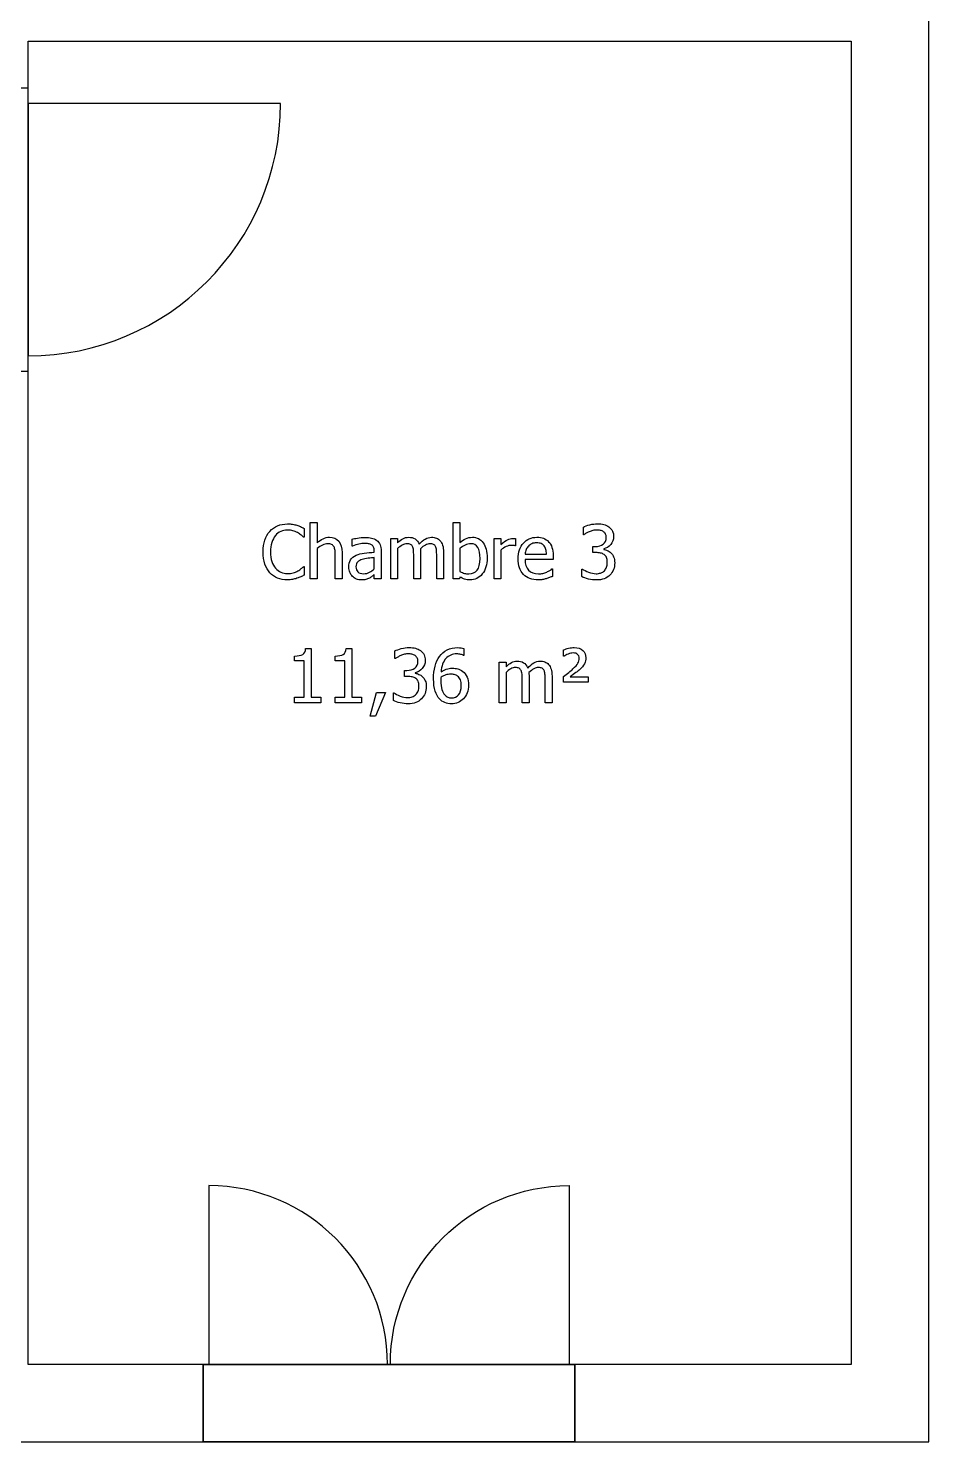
# Model space of a CAD drawing. Extents: x 1 to 1199, y 1 to 1014.
# Drawn here: x 907.7 to 1198.6, y 1.3 to 457.9 of the extents above; entities that cross this region are included whole.
import ezdxf

# ---------------------------------------------------------------- set-up
doc = ezdxf.new("R2010")
doc.units = 0
doc.layers.get('0').update_dxf_attribs({"linetype": 'CONTINUOUS'})

msp = doc.modelspace()

# ---------------------------------------------------------------- linework, layer by layer
at = {"color": 7}
for points in [[(216.076721, 898.273952), (216.076721, 898.174068), (203.437614, 898.174068), (203.437653, 458.744381), (203.437653, 1.273983), (808.648499, 1.273983), (1198.57666, 1.274044), (1198.57666, 458.744381), (1198.57666, 898.273952)], [(1173.576637, 453.744336), (1173.576679, 26.273938), (907.730488, 26.27395), (907.730445, 453.744348)], [(1173.57666, 453.744381), (1173.57666, 26.274044), (907.730469, 26.273999), (907.730469, 26.273999), (907.730469, 453.744381)], [(897.730469, 438.573421), (897.730469, 347.073421), (907.730469, 347.073421), (907.730469, 438.573421), (897.730469, 438.573421), (897.730469, 347.073421), (907.730469, 347.073421), (907.730469, 438.573421)], [(1091.386031, 295.79025)], [(1019.507125, 283.22775)], [(1053.651656, 286.60275)], [(1055.932906, 286.774625)], [(991.39775, 279.6965)], [(1072.550094, 279.6965)], [(1030.525125, 255.79025)], [(1023.1345, 243.35275), (1019.85325, 235.66525), (1018.150125, 235.66525), (1020.212625, 243.35275), (1023.1345, 243.35275)], [(1047.579813, 245.5715)], [(1049.954813, 245.66525)], [(1084.22522, 26.274029), (964.225219, 26.274009), (964.22522, 26.274009), (964.22522, 1.274007), (964.22522, 1.274007), (1084.22522, 1.274026), (1084.22522, 1.274026), (1084.22522, 26.274029)], [(1084.22522, 26.274029), (964.225219, 26.274009), (964.22522, 26.274009), (964.22522, 1.274007), (964.22522, 1.274007), (1084.22522, 1.274026), (1084.22522, 1.274026), (1084.22522, 26.274029)], [(1084.22522, 1.273678), (964.22522, 1.273678), (964.22522, 26.274227), (1084.22522, 26.274227), (1084.22522, 1.273678), (1084.22522, 1.273678), (964.22522, 1.273678), (964.22522, 26.274227), (1084.22522, 26.274227), (1084.22522, 1.273678)], [(964.22522, 1.274007), (964.225219, 1.274007), (964.22522, 1.274007), (964.22522, 1.274007)], [(964.22522, 1.274007), (964.225219, 1.274007), (964.22522, 1.274007), (964.22522, 1.274007)]]:
    msp.add_lwpolyline(points, close=True, dxfattribs=at)
for points in [[(989.230469, 433.573421), (907.730469, 433.573421), (907.730469, 352.073421)], [(1001.014937, 289.79025), (1001.014937, 280.009), (998.811812, 280.009), (998.811812, 298.243375), (1001.014937, 298.243375), (1001.014937, 291.649625)], [(1047.151656, 280.618375), (1047.011031, 280.009), (1044.948531, 280.009), (1044.948531, 298.243375), (1047.151656, 298.243375), (1047.151656, 291.72775)], [(996.819625, 296.305875), (996.819625, 293.493375), (996.632125, 293.493375)], [(1012.475875, 290.587125), (1012.350875, 290.587125), (1012.350875, 292.8215)], [(1026.995406, 289.79025), (1026.995406, 280.009), (1024.792281, 280.009), (1024.792281, 293.10275), (1026.995406, 293.10275), (1026.995406, 291.649625)], [(1060.417281, 289.305875), (1060.417281, 280.009), (1058.214156, 280.009), (1058.214156, 293.10275), (1060.417281, 293.10275), (1060.417281, 291.149625)], [(1065.151656, 293.024625), (1065.151656, 290.72775), (1065.151656, 290.72775)], [(1087.167281, 294.274625), (1087.026656, 294.274625), (1087.026656, 296.743375)], [(1009.108687, 288.509), (1009.108687, 280.009), (1009.108687, 280.009)], [(1019.507125, 288.618375), (1019.507125, 289.04025)], [(1021.694625, 288.962125), (1021.694625, 280.009), (1019.507125, 280.009), (1019.507125, 281.399625), (1019.507125, 281.399625)], [(1034.432906, 288.618375), (1034.432906, 280.009), (1032.229781, 280.009), (1032.229781, 287.587125)], [(1041.854781, 288.618375), (1041.854781, 280.009), (1039.651656, 280.009), (1039.651656, 280.009)], [(1047.151656, 289.884), (1047.151656, 282.384)], [(1065.151656, 290.72775), (1065.042281, 290.72775)], [(1068.206344, 288.009), (1075.128219, 288.009), (1075.128219, 288.009)], [(1091.104781, 288.493375), (1090.104781, 288.493375), (1090.104781, 290.4465), (1090.870406, 290.4465)], [(1093.589156, 289.6965), (1093.589156, 289.54025)], [(996.64775, 283.962125), (996.819625, 283.962125), (996.819625, 281.1965)], [(1009.108687, 280.009), (1006.905562, 280.009), (1006.905562, 287.462125)], [(1019.507125, 283.22775), (1019.507125, 286.868375)], [(1039.651656, 280.009), (1039.651656, 287.587125)], [(1077.268844, 287.524625), (1077.268844, 286.3215), (1068.206344, 286.3215)], [(1076.893844, 283.212125), (1077.018844, 283.212125), (1077.018844, 280.805875)], [(1086.542281, 280.72775), (1086.542281, 283.1965), (1086.698531, 283.1965)], [(997.322, 257.524625), (999.1345, 257.524625), (999.1345, 241.79025), (1002.22825, 241.79025), (1002.22825, 240.009), (1002.22825, 240.009)], [(1010.423563, 257.524625), (1012.236063, 257.524625), (1012.236063, 241.79025), (1015.329813, 241.79025), (1015.329813, 240.009), (1015.329813, 240.009)], [(1026.306375, 254.274625), (1026.16575, 254.274625), (1026.16575, 256.743375)], [(1048.454813, 257.54025), (1048.454813, 255.305875), (1048.345438, 255.305875)], [(1080.822, 254.993375), (1080.6345, 254.993375), (1080.6345, 257.10275)], [(1002.22825, 240.009), (993.72825, 240.009), (993.72825, 241.79025), (996.8845, 241.79025), (996.8845, 253.493375), (993.72825, 253.493375), (993.72825, 255.087125)], [(1015.329813, 240.009), (1006.829813, 240.009), (1006.829813, 241.79025), (1009.986063, 241.79025), (1009.986063, 253.493375), (1006.829813, 253.493375), (1006.829813, 255.087125)], [(1062.04075, 249.79025), (1062.04075, 240.009), (1059.837625, 240.009), (1059.837625, 253.10275), (1062.04075, 253.10275), (1062.04075, 251.649625)], [(1030.243875, 248.493375), (1029.243875, 248.493375), (1029.243875, 250.4465), (1030.0095, 250.4465)], [(1032.72825, 249.6965), (1032.72825, 249.54025)], [(1069.47825, 248.618375), (1069.47825, 240.009), (1067.275125, 240.009), (1067.275125, 247.587125)], [(1076.900125, 248.618375), (1076.900125, 240.009), (1074.697, 240.009), (1074.697, 240.009)], [(1074.697, 240.009), (1074.697, 247.587125)], [(1088.556375, 246.649625), (1080.572, 246.649625), (1080.572, 248.430875)], [(1084.212625, 249.41525), (1082.775125, 248.337125), (1088.556375, 248.337125), (1088.556375, 246.649625), (1088.556375, 246.649625)], [(1025.681375, 240.72775), (1025.681375, 243.1965), (1025.837625, 243.1965)], [(966.043396, 84.001461), (966.043396, 26.274227), (1023.770691, 26.274227)], [(1082.407043, 84.001522), (1082.407043, 26.274227), (1024.679749, 26.274227)]]:
    msp.add_lwpolyline(points, dxfattribs=at)
for points in [[(907.730469, 352.073421), (952.741638, 352.073421), (989.230469, 388.562191), (989.230469, 433.573421)], [(985.757125, 295.368375), (986.455042, 296.149625), (987.280562, 296.745979), (988.233687, 297.157438)], [(988.233687, 297.157438), (989.186812, 297.568896), (990.251917, 297.774625), (991.429, 297.774625)], [(991.429, 297.774625), (992.012333, 297.774625), (992.561812, 297.732958), (993.077437, 297.649625)], [(993.077437, 297.649625), (993.593062, 297.566292), (994.069625, 297.456917), (994.507125, 297.3215)], [(994.507125, 297.3215), (994.882125, 297.206917), (995.264937, 297.061083), (995.655562, 296.884)], [(995.655562, 296.884), (996.046187, 296.706917), (996.434208, 296.514208), (996.819625, 296.305875)], [(1087.026656, 296.743375), (1087.526656, 297.014208), (1088.214156, 297.261604), (1089.089156, 297.485563)], [(1089.089156, 297.485563), (1089.964156, 297.709521), (1090.792281, 297.8215), (1091.573531, 297.8215)], [(1091.573531, 297.8215), (1092.365198, 297.8215), (1093.055302, 297.740771), (1093.643844, 297.579313)], [(1093.643844, 297.579313), (1094.232385, 297.417854), (1094.76624, 297.170458), (1095.245406, 296.837125)], [(1095.245406, 296.837125), (1095.76624, 296.462125), (1096.156865, 296.009), (1096.417281, 295.47775)], [(983.58525, 288.712125), (983.58525, 290.180875), (983.770146, 291.456917), (984.139937, 292.54025)], [(984.139937, 292.54025), (984.509729, 293.623583), (985.048792, 294.566292), (985.757125, 295.368375)], [(987.554, 293.993375), (987.064417, 293.399625), (986.681604, 292.652229), (986.405562, 291.751188)], [(989.296187, 295.337125), (988.634729, 295.035042), (988.054, 294.587125), (987.554, 293.993375)], [(991.413375, 295.79025), (990.663375, 295.79025), (989.957646, 295.639208), (989.296187, 295.337125)], [(993.225875, 295.555875), (992.705042, 295.712125), (992.100875, 295.79025), (991.413375, 295.79025)], [(994.679, 294.962125), (994.231083, 295.201708), (993.746708, 295.399625), (993.225875, 295.555875)], [(995.850875, 294.173063), (995.527958, 294.438688), (995.137333, 294.701708), (994.679, 294.962125)], [(996.632125, 293.493375), (996.434208, 293.680875), (996.173792, 293.907438), (995.850875, 294.173063)], [(1001.014937, 291.649625), (1001.671187, 292.232958), (1002.319625, 292.680875), (1002.96025, 292.993375)], [(1002.96025, 292.993375), (1003.600875, 293.305875), (1004.275354, 293.462125), (1004.983687, 293.462125)], [(1004.983687, 293.462125), (1006.275354, 293.462125), (1007.285771, 293.037646), (1008.014937, 292.188688)], [(1012.350875, 292.8215), (1012.757125, 292.936083), (1013.337854, 293.063688), (1014.093062, 293.204313)], [(1014.093062, 293.204313), (1014.848271, 293.344938), (1015.600875, 293.41525), (1016.350875, 293.41525)], [(1016.350875, 293.41525), (1017.246708, 293.41525), (1018.001917, 293.344938), (1018.6165, 293.204313)], [(1018.6165, 293.204313), (1019.231083, 293.063688), (1019.788375, 292.811083), (1020.288375, 292.4465)], [(1020.288375, 292.4465), (1020.757125, 292.081917), (1021.108687, 291.615771), (1021.343062, 291.048063)], [(1026.995406, 291.649625), (1027.57874, 292.222542), (1028.151656, 292.667854), (1028.714156, 292.985563)], [(1028.714156, 292.985563), (1029.276656, 293.303271), (1029.901656, 293.462125), (1030.589156, 293.462125)], [(1030.589156, 293.462125), (1031.35999, 293.462125), (1032.044885, 293.287646), (1032.643844, 292.938688)], [(1032.643844, 292.938688), (1033.242802, 292.589729), (1033.698531, 292.009), (1034.011031, 291.1965)], [(1034.011031, 291.1965), (1034.667281, 291.9465), (1035.313115, 292.511604), (1035.948531, 292.891813)], [(1035.948531, 292.891813), (1036.583948, 293.272021), (1037.271448, 293.462125), (1038.011031, 293.462125)], [(1038.011031, 293.462125), (1038.573531, 293.462125), (1039.086552, 293.373583), (1039.550094, 293.1965)], [(1039.550094, 293.1965), (1040.013635, 293.019417), (1040.417281, 292.738167), (1040.761031, 292.35275)], [(1040.761031, 292.35275), (1041.104781, 291.956917), (1041.37301, 291.462125), (1041.565719, 290.868375)], [(1047.151656, 291.72775), (1047.70374, 292.22775), (1048.305302, 292.641813), (1048.956344, 292.969938)], [(1048.956344, 292.969938), (1049.607385, 293.298063), (1050.344365, 293.462125), (1051.167281, 293.462125)], [(1051.167281, 293.462125), (1052.636031, 293.462125), (1053.79749, 292.870979), (1054.651656, 291.688688)], [(1060.417281, 291.149625), (1061.219365, 291.868375), (1061.919885, 292.373583), (1062.518844, 292.66525)], [(1062.518844, 292.66525), (1063.117802, 292.956917), (1063.698531, 293.10275), (1064.261031, 293.10275)], [(1064.261031, 293.10275), (1064.490198, 293.10275), (1064.662073, 293.097542), (1064.776656, 293.087125)], [(1064.776656, 293.087125), (1064.89124, 293.076708), (1065.01624, 293.055875), (1065.151656, 293.024625)], [(1067.636031, 291.5715), (1068.755823, 292.831917), (1070.21676, 293.462125), (1072.018844, 293.462125)], [(1072.018844, 293.462125), (1072.831344, 293.462125), (1073.550094, 293.344938), (1074.175094, 293.110563)], [(1074.175094, 293.110563), (1074.800094, 292.876188), (1075.346969, 292.509), (1075.815719, 292.009)], [(1087.909469, 294.751188), (1087.633427, 294.579313), (1087.386031, 294.420458), (1087.167281, 294.274625)], [(1088.886031, 295.243375), (1088.511031, 295.087125), (1088.18551, 294.923063), (1087.909469, 294.751188)], [(1090.128219, 295.641813), (1089.706344, 295.542854), (1089.292281, 295.410042), (1088.886031, 295.243375)], [(1091.386031, 295.79025), (1090.969365, 295.79025), (1090.550094, 295.740771), (1090.128219, 295.641813)], [(1092.534469, 295.673063), (1092.175094, 295.751188), (1091.792281, 295.79025), (1091.386031, 295.79025)], [(1093.526656, 295.259), (1093.224573, 295.456917), (1092.893844, 295.594938), (1092.534469, 295.673063)], [(1093.448531, 291.1965), (1094.104781, 291.6965), (1094.432906, 292.420458), (1094.432906, 293.368375)], [(1094.175094, 294.501188), (1094.003219, 294.818896), (1093.787073, 295.0715), (1093.526656, 295.259)], [(1094.432906, 293.368375), (1094.432906, 293.805875), (1094.346969, 294.183479), (1094.175094, 294.501188)], [(1096.807906, 293.618375), (1096.807906, 292.660042), (1096.490198, 291.816292), (1095.854781, 291.087125)], [(1096.417281, 295.47775), (1096.677698, 294.9465), (1096.807906, 294.326708), (1096.807906, 293.618375)], [(984.155562, 284.813688), (983.775354, 285.943896), (983.58525, 287.243375), (983.58525, 288.712125)], [(986.405562, 291.751188), (986.129521, 290.850146), (985.9915, 289.837125), (985.9915, 288.712125)], [(985.9915, 288.712125), (985.9915, 287.524625), (986.137333, 286.498583), (986.429, 285.634)], [(1002.718062, 290.930875), (1002.134729, 290.639208), (1001.567021, 290.259), (1001.014937, 289.79025)], [(1004.421187, 291.368375), (1003.869104, 291.368375), (1003.301396, 291.222542), (1002.718062, 290.930875)], [(1005.725875, 291.126188), (1005.408167, 291.287646), (1004.973271, 291.368375), (1004.421187, 291.368375)], [(1006.483687, 290.399625), (1006.296187, 290.722542), (1006.043583, 290.964729), (1005.725875, 291.126188)], [(1006.811812, 289.149625), (1006.749312, 289.670458), (1006.639937, 290.087125), (1006.483687, 290.399625)], [(1006.905562, 287.462125), (1006.905562, 288.066292), (1006.874312, 288.628792), (1006.811812, 289.149625)], [(1008.014937, 292.188688), (1008.744104, 291.339729), (1009.108687, 290.113167), (1009.108687, 288.509)], [(1014.538375, 291.243375), (1013.850875, 291.087125), (1013.163375, 290.868375), (1012.475875, 290.587125)], [(1013.679, 287.634), (1014.408167, 287.97775), (1015.27275, 288.212125), (1016.27275, 288.337125)], [(1016.33525, 291.47775), (1015.824833, 291.47775), (1015.225875, 291.399625), (1014.538375, 291.243375)], [(1016.27275, 288.337125), (1017.27275, 288.462125), (1018.350875, 288.555875), (1019.507125, 288.618375)], [(1017.58525, 291.384), (1017.179, 291.4465), (1016.762333, 291.47775), (1016.33525, 291.47775)], [(1018.6165, 291.024625), (1018.33525, 291.201708), (1017.9915, 291.3215), (1017.58525, 291.384)], [(1019.27275, 290.298063), (1019.1165, 290.615771), (1018.89775, 290.857958), (1018.6165, 291.024625)], [(1019.507125, 289.04025), (1019.507125, 289.561083), (1019.429, 289.980354), (1019.27275, 290.298063)], [(1021.343062, 291.048063), (1021.577437, 290.480354), (1021.694625, 289.785042), (1021.694625, 288.962125)], [(1028.518844, 290.923063), (1027.992802, 290.626188), (1027.48499, 290.248583), (1026.995406, 289.79025)], [(1030.026656, 291.368375), (1029.54749, 291.368375), (1029.044885, 291.219938), (1028.518844, 290.923063)], [(1031.190719, 291.141813), (1030.90426, 291.292854), (1030.51624, 291.368375), (1030.026656, 291.368375)], [(1031.854781, 290.4465), (1031.698531, 290.759), (1031.477177, 290.990771), (1031.190719, 291.141813)], [(1032.159469, 289.251188), (1032.112594, 289.766813), (1032.011031, 290.16525), (1031.854781, 290.4465)], [(1032.229781, 287.587125), (1032.229781, 288.180875), (1032.206344, 288.735563), (1032.159469, 289.251188)], [(1035.995406, 290.954313), (1035.474573, 290.678271), (1034.938115, 290.274625), (1034.386031, 289.743375)], [(1034.386031, 289.743375), (1034.386031, 289.618375), (1034.393844, 289.462125), (1034.409469, 289.274625)], [(1034.409469, 289.274625), (1034.425094, 289.087125), (1034.432906, 288.868375), (1034.432906, 288.618375)], [(1037.448531, 291.368375), (1037.000615, 291.368375), (1036.51624, 291.230354), (1035.995406, 290.954313)], [(1038.620406, 291.141813), (1038.32874, 291.292854), (1037.938115, 291.368375), (1037.448531, 291.368375)], [(1039.292281, 290.4465), (1039.136031, 290.759), (1038.912073, 290.990771), (1038.620406, 291.141813)], [(1039.581344, 289.251188), (1039.534469, 289.766813), (1039.438115, 290.16525), (1039.292281, 290.4465)], [(1039.651656, 287.587125), (1039.651656, 288.180875), (1039.628219, 288.735563), (1039.581344, 289.251188)], [(1041.565719, 290.868375), (1041.758427, 290.274625), (1041.854781, 289.524625), (1041.854781, 288.618375)], [(1048.823531, 290.9465), (1048.208948, 290.66525), (1047.651656, 290.311083), (1047.151656, 289.884)], [(1050.651656, 291.368375), (1050.04749, 291.368375), (1049.438115, 291.22775), (1048.823531, 290.9465)], [(1052.940719, 290.157438), (1052.46676, 290.964729), (1051.70374, 291.368375), (1050.651656, 291.368375)], [(1053.651656, 286.60275), (1053.651656, 288.16525), (1053.414677, 289.350146), (1052.940719, 290.157438)], [(1054.651656, 291.688688), (1055.505823, 290.506396), (1055.932906, 288.868375), (1055.932906, 286.774625)], [(1062.081344, 290.454313), (1061.492802, 290.199104), (1060.938115, 289.816292), (1060.417281, 289.305875)], [(1063.854781, 290.837125), (1063.261031, 290.837125), (1062.669885, 290.709521), (1062.081344, 290.454313)], [(1064.518844, 290.8215), (1064.336552, 290.831917), (1064.115198, 290.837125), (1063.854781, 290.837125)], [(1065.042281, 290.72775), (1064.875615, 290.779833), (1064.701135, 290.811083), (1064.518844, 290.8215)], [(1065.956344, 286.47775), (1065.956344, 288.613167), (1066.51624, 290.311083), (1067.636031, 291.5715)], [(1068.526656, 289.47775), (1068.354781, 289.061083), (1068.24801, 288.5715), (1068.206344, 288.009)], [(1069.284469, 290.618375), (1068.951135, 290.274625), (1068.698531, 289.894417), (1068.526656, 289.47775)], [(1070.401656, 291.384), (1069.990198, 291.206917), (1069.617802, 290.951708), (1069.284469, 290.618375)], [(1071.893844, 291.649625), (1071.31051, 291.649625), (1070.813115, 291.561083), (1070.401656, 291.384)], [(1073.386031, 291.391813), (1072.98499, 291.563688), (1072.487594, 291.649625), (1071.893844, 291.649625)], [(1074.378219, 290.634), (1074.117802, 290.967333), (1073.787073, 291.219938), (1073.386031, 291.391813)], [(1074.909469, 289.548063), (1074.784469, 289.980354), (1074.607385, 290.342333), (1074.378219, 290.634)], [(1075.128219, 288.009), (1075.107385, 288.60275), (1075.034469, 289.115771), (1074.909469, 289.548063)], [(1075.815719, 292.009), (1076.284469, 291.509), (1076.643844, 290.897021), (1076.893844, 290.173063)], [(1076.893844, 290.173063), (1077.143844, 289.449104), (1077.268844, 288.566292), (1077.268844, 287.524625)], [(1090.870406, 290.4465), (1091.932906, 290.4465), (1092.792281, 290.6965), (1093.448531, 291.1965)], [(1092.557906, 288.360563), (1092.10999, 288.449104), (1091.625615, 288.493375), (1091.104781, 288.493375)], [(1093.729781, 287.868375), (1093.396448, 288.107958), (1093.005823, 288.272021), (1092.557906, 288.360563)], [(1095.854781, 291.087125), (1095.219365, 290.357958), (1094.464156, 289.894417), (1093.589156, 289.6965)], [(1093.589156, 289.54025), (1093.95374, 289.467333), (1094.344365, 289.344938), (1094.761031, 289.173063)], [(1094.487594, 286.91525), (1094.305302, 287.3215), (1094.052698, 287.639208), (1093.729781, 287.868375)], [(1094.761031, 289.173063), (1095.177698, 289.001188), (1095.568323, 288.748583), (1095.932906, 288.41525)], [(1095.932906, 288.41525), (1096.287073, 288.081917), (1096.57874, 287.649625), (1096.807906, 287.118375)], [(985.77275, 281.97775), (985.074833, 282.738167), (984.535771, 283.683479), (984.155562, 284.813688)], [(986.429, 285.634), (986.720667, 284.769417), (987.1165, 284.04025), (987.6165, 283.4465)], [(987.6165, 283.4465), (988.095667, 282.863167), (988.663375, 282.425667), (989.319625, 282.134)], [(994.788375, 282.5715), (995.225875, 282.811083), (995.600875, 283.058479), (995.913375, 283.313688)], [(995.913375, 283.313688), (996.225875, 283.568896), (996.470667, 283.785042), (996.64775, 283.962125)], [(1011.288375, 283.805875), (1011.288375, 284.712125), (1011.478479, 285.482958), (1011.858687, 286.118375)], [(1011.600875, 282.141813), (1011.392542, 282.667854), (1011.288375, 283.222542), (1011.288375, 283.805875)], [(1011.858687, 286.118375), (1012.238896, 286.753792), (1012.845667, 287.259), (1013.679, 287.634)], [(1014.132125, 285.501188), (1013.746708, 285.131396), (1013.554, 284.613167), (1013.554, 283.9465)], [(1013.554, 283.9465), (1013.554, 283.1965), (1013.764937, 282.631396), (1014.186812, 282.251188)], [(1015.58525, 286.3215), (1015.001917, 286.144417), (1014.517542, 285.870979), (1014.132125, 285.501188)], [(1017.52275, 286.673063), (1016.720667, 286.594938), (1016.074833, 286.47775), (1015.58525, 286.3215)], [(1019.507125, 286.868375), (1018.986292, 286.816292), (1018.324833, 286.751188), (1017.52275, 286.673063)], [(1017.929, 282.126188), (1018.4915, 282.423063), (1019.017542, 282.79025), (1019.507125, 283.22775)], [(1052.690719, 282.829313), (1053.331344, 283.626188), (1053.651656, 284.884), (1053.651656, 286.60275)], [(1055.932906, 286.774625), (1055.932906, 284.628792), (1055.412073, 282.904833), (1054.370406, 281.60275)], [(1067.690719, 281.462125), (1066.534469, 282.639208), (1065.956344, 284.311083), (1065.956344, 286.47775)], [(1068.206344, 286.3215), (1068.206344, 284.800667), (1068.589156, 283.639208), (1069.354781, 282.837125)], [(1076.214156, 282.735563), (1076.490198, 282.907438), (1076.71676, 283.066292), (1076.893844, 283.212125)], [(1086.698531, 283.1965), (1087.198531, 282.842333), (1087.862594, 282.501188), (1088.690719, 282.173063)], [(1093.807906, 282.649625), (1094.120406, 282.993375), (1094.357385, 283.370979), (1094.518844, 283.782438)], [(1094.761031, 285.35275), (1094.761031, 285.988167), (1094.669885, 286.509), (1094.487594, 286.91525)], [(1094.518844, 283.782438), (1094.680302, 284.193896), (1094.761031, 284.717333), (1094.761031, 285.35275)], [(1097.151656, 285.1965), (1097.151656, 284.404833), (1097.01624, 283.678271), (1096.745406, 283.016813)], [(1096.807906, 287.118375), (1097.037073, 286.587125), (1097.151656, 285.9465), (1097.151656, 285.1965)], [(988.249312, 280.266813), (987.296187, 280.647021), (986.470667, 281.217333), (985.77275, 281.97775)], [(991.39775, 279.6965), (990.251917, 279.6965), (989.202437, 279.886604), (988.249312, 280.266813)], [(989.319625, 282.134), (989.975875, 281.842333), (990.673792, 281.6965), (991.413375, 281.6965)], [(993.093062, 279.8215), (992.660771, 279.738167), (992.095667, 279.6965), (991.39775, 279.6965)], [(991.413375, 281.6965), (992.080042, 281.6965), (992.699833, 281.779833), (993.27275, 281.9465)], [(994.507125, 280.1965), (993.996708, 280.029833), (993.525354, 279.904833), (993.093062, 279.8215)], [(993.27275, 281.9465), (993.845667, 282.113167), (994.350875, 282.3215), (994.788375, 282.5715)], [(995.733687, 280.680875), (995.395146, 280.514208), (994.986292, 280.35275), (994.507125, 280.1965)], [(996.819625, 281.1965), (996.434208, 281.019417), (996.072229, 280.847542), (995.733687, 280.680875)], [(1012.444625, 280.805875), (1012.090458, 281.170458), (1011.809208, 281.615771), (1011.600875, 282.141813)], [(1013.718062, 279.954313), (1013.233687, 280.157438), (1012.809208, 280.441292), (1012.444625, 280.805875)], [(1015.257125, 279.649625), (1014.715458, 279.649625), (1014.202437, 279.751188), (1013.718062, 279.954313)], [(1014.186812, 282.251188), (1014.608687, 281.870979), (1015.225875, 281.680875), (1016.038375, 281.680875)], [(1016.788375, 279.813688), (1016.423792, 279.704313), (1015.913375, 279.649625), (1015.257125, 279.649625)], [(1016.038375, 281.680875), (1016.736292, 281.680875), (1017.3665, 281.829313), (1017.929, 282.126188)], [(1017.913375, 280.274625), (1017.527958, 280.076708), (1017.152958, 279.923063), (1016.788375, 279.813688)], [(1018.788375, 280.85275), (1018.486292, 280.613167), (1018.194625, 280.420458), (1017.913375, 280.274625)], [(1019.507125, 281.399625), (1019.330042, 281.274625), (1019.090458, 281.092333), (1018.788375, 280.85275)], [(1047.151656, 282.384), (1047.70374, 282.10275), (1048.195927, 281.907438), (1048.628219, 281.798063)], [(1048.643844, 279.91525), (1048.138635, 280.092333), (1047.64124, 280.326708), (1047.151656, 280.618375)], [(1048.628219, 281.798063), (1049.06051, 281.688688), (1049.531865, 281.634), (1050.042281, 281.634)], [(1050.464156, 279.649625), (1049.755823, 279.649625), (1049.149052, 279.738167), (1048.643844, 279.91525)], [(1050.042281, 281.634), (1051.167281, 281.634), (1052.050094, 282.032438), (1052.690719, 282.829313)], [(1054.370406, 281.60275), (1053.32874, 280.300667), (1052.026656, 279.649625), (1050.464156, 279.649625)], [(1072.550094, 279.6965), (1070.46676, 279.6965), (1068.846969, 280.285042), (1067.690719, 281.462125)], [(1069.354781, 282.837125), (1070.120406, 282.035042), (1071.175094, 281.634), (1072.518844, 281.634)], [(1072.518844, 281.634), (1073.008427, 281.634), (1073.48499, 281.688688), (1073.948531, 281.798063)], [(1073.870406, 279.79025), (1073.521448, 279.72775), (1073.081344, 279.6965), (1072.550094, 279.6965)], [(1075.034469, 280.0715), (1074.607385, 279.9465), (1074.219365, 279.85275), (1073.870406, 279.79025)], [(1073.948531, 281.798063), (1074.412073, 281.907438), (1074.831344, 282.045458), (1075.206344, 282.212125)], [(1076.065719, 280.423063), (1075.680302, 280.272021), (1075.336552, 280.154833), (1075.034469, 280.0715)], [(1075.206344, 282.212125), (1075.602177, 282.389208), (1075.938115, 282.563688), (1076.214156, 282.735563)], [(1077.018844, 280.805875), (1076.768844, 280.701708), (1076.451135, 280.574104), (1076.065719, 280.423063)], [(1088.706344, 279.962125), (1087.846969, 280.170458), (1087.125615, 280.425667), (1086.542281, 280.72775)], [(1088.690719, 282.173063), (1089.518844, 281.844938), (1090.344365, 281.680875), (1091.167281, 281.680875)], [(1091.307906, 279.649625), (1090.432906, 279.649625), (1089.565719, 279.753792), (1088.706344, 279.962125)], [(1091.167281, 281.680875), (1091.646448, 281.680875), (1092.125615, 281.756396), (1092.604781, 281.907438)], [(1093.761031, 280.055875), (1093.042281, 279.785042), (1092.224573, 279.649625), (1091.307906, 279.649625)], [(1092.604781, 281.907438), (1093.083948, 282.058479), (1093.48499, 282.305875), (1093.807906, 282.649625)], [(1095.604781, 281.259), (1095.094365, 280.72775), (1094.479781, 280.326708), (1093.761031, 280.055875)], [(1096.745406, 283.016813), (1096.474573, 282.355354), (1096.094365, 281.769417), (1095.604781, 281.259)], [(996.361063, 255.594938), (996.928771, 255.933479), (997.249083, 256.576708), (997.322, 257.524625)], [(1009.462625, 255.594938), (1010.030333, 255.933479), (1010.350646, 256.576708), (1010.423563, 257.524625)], [(1026.16575, 256.743375), (1026.66575, 257.014208), (1027.35325, 257.261604), (1028.22825, 257.485563)], [(1028.22825, 257.485563), (1029.10325, 257.709521), (1029.931375, 257.8215), (1030.712625, 257.8215)], [(1030.525125, 255.79025), (1030.108458, 255.79025), (1029.689188, 255.740771), (1029.267313, 255.641813)], [(1031.673563, 255.673063), (1031.314188, 255.751188), (1030.931375, 255.79025), (1030.525125, 255.79025)], [(1030.712625, 257.8215), (1031.504292, 257.8215), (1032.194396, 257.740771), (1032.782938, 257.579313)], [(1032.782938, 257.579313), (1033.371479, 257.417854), (1033.905333, 257.170458), (1034.3845, 256.837125)], [(1034.3845, 256.837125), (1034.905333, 256.462125), (1035.295958, 256.009), (1035.556375, 255.47775)], [(1040.548563, 254.97775), (1041.183979, 255.863167), (1042.001688, 256.553271), (1043.001688, 257.048063)], [(1046.157938, 255.774625), (1044.699604, 255.774625), (1043.522521, 255.285042), (1042.626688, 254.305875)], [(1043.001688, 257.048063), (1044.001688, 257.542854), (1045.157938, 257.79025), (1046.470438, 257.79025)], [(1047.431375, 255.626188), (1047.030333, 255.725146), (1046.605854, 255.774625), (1046.157938, 255.774625)], [(1046.470438, 257.79025), (1046.855854, 257.79025), (1047.217833, 257.769417), (1047.556375, 257.72775)], [(1047.556375, 257.72775), (1047.894917, 257.686083), (1048.194396, 257.623583), (1048.454813, 257.54025)], [(1080.6345, 257.10275), (1081.1345, 257.311083), (1081.681375, 257.480354), (1082.275125, 257.610563)], [(1082.118875, 255.719938), (1081.566792, 255.485563), (1081.1345, 255.243375), (1080.822, 254.993375)], [(1083.7595, 256.0715), (1083.217833, 256.0715), (1082.670958, 255.954313), (1082.118875, 255.719938)], [(1082.275125, 257.610563), (1082.868875, 257.740771), (1083.457417, 257.805875), (1084.04075, 257.805875)], [(1085.150125, 255.634), (1084.816792, 255.925667), (1084.35325, 256.0715), (1083.7595, 256.0715)], [(1084.04075, 257.805875), (1085.2595, 257.805875), (1086.194396, 257.501188), (1086.845438, 256.891813)], [(1086.845438, 256.891813), (1087.496479, 256.282438), (1087.822, 255.493375), (1087.822, 254.524625)], [(993.72825, 255.087125), (994.91575, 255.087125), (995.793354, 255.256396), (996.361063, 255.594938)], [(1006.829813, 255.087125), (1008.017313, 255.087125), (1008.894917, 255.256396), (1009.462625, 255.594938)], [(1027.048563, 254.751188), (1026.772521, 254.579313), (1026.525125, 254.420458), (1026.306375, 254.274625)], [(1028.025125, 255.243375), (1027.650125, 255.087125), (1027.324604, 254.923063), (1027.048563, 254.751188)], [(1029.267313, 255.641813), (1028.845438, 255.542854), (1028.431375, 255.410042), (1028.025125, 255.243375)], [(1030.0095, 250.4465), (1031.072, 250.4465), (1031.931375, 250.6965), (1032.587625, 251.1965)], [(1032.66575, 255.259), (1032.363667, 255.456917), (1032.032938, 255.594938), (1031.673563, 255.673063)], [(1032.587625, 251.1965), (1033.243875, 251.6965), (1033.572, 252.420458), (1033.572, 253.368375)], [(1033.314188, 254.501188), (1033.142313, 254.818896), (1032.926167, 255.0715), (1032.66575, 255.259)], [(1033.572, 253.368375), (1033.572, 253.805875), (1033.486063, 254.183479), (1033.314188, 254.501188)], [(1035.947, 253.618375), (1035.947, 252.660042), (1035.629292, 251.816292), (1034.993875, 251.087125)], [(1035.556375, 255.47775), (1035.816792, 254.9465), (1035.947, 254.326708), (1035.947, 253.618375)], [(1038.642313, 247.680875), (1038.642313, 249.191292), (1038.798563, 250.558479), (1039.111063, 251.782438)], [(1039.111063, 251.782438), (1039.423563, 253.006396), (1039.902729, 254.0715), (1040.548563, 254.97775)], [(1042.626688, 254.305875), (1041.730854, 253.326708), (1041.204812, 251.868375), (1041.048563, 249.930875)], [(1042.751688, 250.837125), (1043.335021, 251.045458), (1043.975646, 251.149625), (1044.673563, 251.149625)], [(1044.673563, 251.149625), (1045.350646, 251.149625), (1045.947, 251.081917), (1046.462625, 250.9465)], [(1048.345438, 255.305875), (1048.137104, 255.420458), (1047.832417, 255.527229), (1047.431375, 255.626188)], [(1062.04075, 251.649625), (1062.624083, 252.222542), (1063.197, 252.667854), (1063.7595, 252.985563)], [(1065.072, 251.368375), (1064.592833, 251.368375), (1064.090229, 251.219938), (1063.564188, 250.923063)], [(1063.7595, 252.985563), (1064.322, 253.303271), (1064.947, 253.462125), (1065.6345, 253.462125)], [(1066.236063, 251.141813), (1065.949604, 251.292854), (1065.561583, 251.368375), (1065.072, 251.368375)], [(1065.6345, 253.462125), (1066.405333, 253.462125), (1067.090229, 253.287646), (1067.689188, 252.938688)], [(1066.900125, 250.4465), (1066.743875, 250.759), (1066.522521, 250.990771), (1066.236063, 251.141813)], [(1067.689188, 252.938688), (1068.288146, 252.589729), (1068.743875, 252.009), (1069.056375, 251.1965)], [(1069.056375, 251.1965), (1069.712625, 251.9465), (1070.358458, 252.511604), (1070.993875, 252.891813)], [(1070.993875, 252.891813), (1071.629292, 253.272021), (1072.316792, 253.462125), (1073.056375, 253.462125)], [(1072.493875, 251.368375), (1072.045958, 251.368375), (1071.561583, 251.230354), (1071.04075, 250.954313)], [(1073.66575, 251.141813), (1073.374083, 251.292854), (1072.983458, 251.368375), (1072.493875, 251.368375)], [(1073.056375, 253.462125), (1073.618875, 253.462125), (1074.131896, 253.373583), (1074.595438, 253.1965)], [(1074.337625, 250.4465), (1074.181375, 250.759), (1073.957417, 250.990771), (1073.66575, 251.141813)], [(1074.595438, 253.1965), (1075.058979, 253.019417), (1075.462625, 252.738167), (1075.806375, 252.35275)], [(1075.806375, 252.35275), (1076.150125, 251.956917), (1076.418354, 251.462125), (1076.611063, 250.868375)], [(1083.6345, 250.899625), (1084.467833, 251.691292), (1085.012104, 252.313688), (1085.267313, 252.766813)], [(1085.650125, 254.384), (1085.650125, 254.925667), (1085.483458, 255.342333), (1085.150125, 255.634)], [(1085.267313, 252.766813), (1085.522521, 253.219938), (1085.650125, 253.759), (1085.650125, 254.384)], [(1087.361063, 252.618375), (1087.053771, 252.003792), (1086.47825, 251.316292), (1085.6345, 250.555875)], [(1087.822, 254.524625), (1087.822, 253.868375), (1087.668354, 253.232958), (1087.361063, 252.618375)], [(1031.697, 248.360563), (1031.249083, 248.449104), (1030.764708, 248.493375), (1030.243875, 248.493375)], [(1032.868875, 247.868375), (1032.535542, 248.107958), (1032.144917, 248.272021), (1031.697, 248.360563)], [(1034.993875, 251.087125), (1034.358458, 250.357958), (1033.60325, 249.894417), (1032.72825, 249.6965)], [(1032.72825, 249.54025), (1033.092833, 249.467333), (1033.483458, 249.344938), (1033.900125, 249.173063)], [(1033.626688, 246.91525), (1033.444396, 247.3215), (1033.191792, 247.639208), (1032.868875, 247.868375)], [(1033.900125, 245.35275), (1033.900125, 245.988167), (1033.808979, 246.509), (1033.626688, 246.91525)], [(1033.900125, 249.173063), (1034.316792, 249.001188), (1034.707417, 248.748583), (1035.072, 248.41525)], [(1035.072, 248.41525), (1035.426167, 248.081917), (1035.717833, 247.649625), (1035.947, 247.118375)], [(1035.947, 247.118375), (1036.176167, 246.587125), (1036.29075, 245.9465), (1036.29075, 245.1965)], [(1039.150125, 243.766813), (1038.811583, 244.824104), (1038.642313, 246.128792), (1038.642313, 247.680875)], [(1041.0095, 247.774625), (1041.004292, 247.618375), (1041.001687, 247.41525), (1041.001688, 247.16525)], [(1041.001688, 247.16525), (1041.001687, 245.956917), (1041.118875, 244.982958), (1041.35325, 244.243375)], [(1041.048563, 248.274625), (1041.027729, 248.097542), (1041.014708, 247.930875), (1041.0095, 247.774625)], [(1041.048563, 249.930875), (1041.600646, 250.326708), (1042.168354, 250.628792), (1042.751688, 250.837125)], [(1042.572, 248.985563), (1042.056375, 248.824104), (1041.548562, 248.587125), (1041.048563, 248.274625)], [(1044.157938, 249.22775), (1043.616271, 249.22775), (1043.087625, 249.147021), (1042.572, 248.985563)], [(1045.345438, 249.110563), (1044.960021, 249.188688), (1044.564188, 249.22775), (1044.157938, 249.22775)], [(1046.392313, 248.618375), (1046.079812, 248.868375), (1045.730854, 249.032438), (1045.345438, 249.110563)], [(1047.298563, 247.376188), (1047.111063, 247.860563), (1046.808979, 248.274625), (1046.392313, 248.618375)], [(1046.462625, 250.9465), (1046.97825, 250.811083), (1047.512104, 250.535042), (1048.064188, 250.118375)], [(1047.579813, 245.5715), (1047.579813, 246.29025), (1047.486063, 246.891813), (1047.298563, 247.376188)], [(1048.064188, 250.118375), (1048.699604, 249.639208), (1049.173562, 249.027229), (1049.486063, 248.282438)], [(1049.486063, 248.282438), (1049.798562, 247.537646), (1049.954812, 246.66525), (1049.954813, 245.66525)], [(1063.564188, 250.923063), (1063.038146, 250.626188), (1062.530333, 250.248583), (1062.04075, 249.79025)], [(1067.204813, 249.251188), (1067.157938, 249.766813), (1067.056375, 250.16525), (1066.900125, 250.4465)], [(1067.275125, 247.587125), (1067.275125, 248.180875), (1067.251688, 248.735563), (1067.204813, 249.251188)], [(1071.04075, 250.954313), (1070.519917, 250.678271), (1069.983458, 250.274625), (1069.431375, 249.743375)], [(1069.431375, 249.743375), (1069.431375, 249.618375), (1069.439188, 249.462125), (1069.454813, 249.274625)], [(1069.454813, 249.274625), (1069.470438, 249.087125), (1069.47825, 248.868375), (1069.47825, 248.618375)], [(1074.626688, 249.251188), (1074.579813, 249.766813), (1074.483458, 250.16525), (1074.337625, 250.4465)], [(1074.697, 247.587125), (1074.697, 248.180875), (1074.673563, 248.735563), (1074.626688, 249.251188)], [(1076.611063, 250.868375), (1076.803771, 250.274625), (1076.900125, 249.524625), (1076.900125, 248.618375)], [(1080.572, 248.430875), (1081.176167, 248.889208), (1081.751688, 249.331917), (1082.298563, 249.759)], [(1082.298563, 249.759), (1082.845438, 250.186083), (1083.29075, 250.566292), (1083.6345, 250.899625)], [(1085.6345, 250.555875), (1085.22825, 250.201708), (1084.754292, 249.8215), (1084.212625, 249.41525)], [(1025.837625, 243.1965), (1026.337625, 242.842333), (1027.001688, 242.501188), (1027.829813, 242.173063)], [(1027.829813, 242.173063), (1028.657938, 241.844938), (1029.483458, 241.680875), (1030.306375, 241.680875)], [(1031.743875, 241.907438), (1032.223042, 242.058479), (1032.624083, 242.305875), (1032.947, 242.649625)], [(1032.947, 242.649625), (1033.2595, 242.993375), (1033.496479, 243.370979), (1033.657938, 243.782438)], [(1033.657938, 243.782438), (1033.819396, 244.193896), (1033.900125, 244.717333), (1033.900125, 245.35275)], [(1035.8845, 243.016813), (1035.613667, 242.355354), (1035.233458, 241.769417), (1034.743875, 241.259)], [(1036.29075, 245.1965), (1036.29075, 244.404833), (1036.155333, 243.678271), (1035.8845, 243.016813)], [(1040.564188, 241.22775), (1039.960021, 241.863167), (1039.488667, 242.709521), (1039.150125, 243.766813)], [(1041.35325, 244.243375), (1041.587625, 243.503792), (1041.881896, 242.941292), (1042.236063, 242.555875)], [(1042.236063, 242.555875), (1042.569396, 242.191292), (1042.91575, 241.933479), (1043.275125, 241.782438)], [(1044.423563, 241.555875), (1045.361062, 241.555875), (1046.121479, 241.891813), (1046.704813, 242.563688)], [(1046.704813, 242.563688), (1047.288146, 243.235563), (1047.579813, 244.238167), (1047.579813, 245.5715)], [(1049.5095, 243.188688), (1049.212625, 242.433479), (1048.814187, 241.800667), (1048.314188, 241.29025)], [(1049.954813, 245.66525), (1049.954812, 244.769417), (1049.806375, 243.943896), (1049.5095, 243.188688)], [(1027.845438, 239.962125), (1026.986063, 240.170458), (1026.264708, 240.425667), (1025.681375, 240.72775)], [(1030.447, 239.649625), (1029.572, 239.649625), (1028.704813, 239.753792), (1027.845438, 239.962125)], [(1030.306375, 241.680875), (1030.785542, 241.680875), (1031.264708, 241.756396), (1031.743875, 241.907438)], [(1032.900125, 240.055875), (1032.181375, 239.785042), (1031.363667, 239.649625), (1030.447, 239.649625)], [(1034.743875, 241.259), (1034.233458, 240.72775), (1033.618875, 240.326708), (1032.900125, 240.055875)], [(1042.267313, 240.048063), (1041.621479, 240.313688), (1041.053771, 240.706917), (1040.564188, 241.22775)], [(1044.423563, 239.649625), (1043.631896, 239.649625), (1042.913146, 239.782438), (1042.267313, 240.048063)], [(1043.275125, 241.782438), (1043.6345, 241.631396), (1044.017312, 241.555875), (1044.423563, 241.555875)], [(1046.564188, 240.063688), (1045.918354, 239.787646), (1045.204812, 239.649625), (1044.423563, 239.649625)], [(1048.314188, 241.29025), (1047.793354, 240.748583), (1047.210021, 240.339729), (1046.564188, 240.063688)], [(1023.770691, 26.274227), (1023.770691, 58.156124), (997.925293, 84.001461), (966.043396, 84.001461)], [(1024.679749, 26.274227), (1024.679749, 58.156124), (1050.525146, 84.001522), (1082.407043, 84.001522)]]:
    msp.add_open_spline(points, degree=3, dxfattribs=at)

doc.saveas('drawing.dxf')
